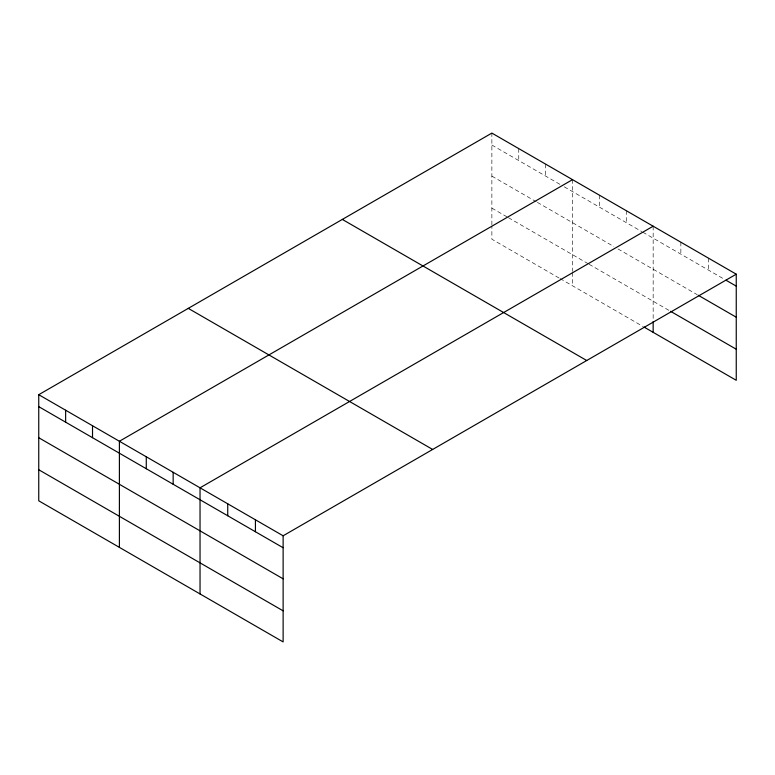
<?xml version="1.0" encoding="UTF-8"?>
<svg xmlns="http://www.w3.org/2000/svg" width="775" height="775" viewBox="0 0 775 775"><rect width="100%" height="100%" fill="white"/><g stroke="black" fill="none" stroke-linecap="round" stroke-linejoin="round"><path stroke-width="0.58" stroke-dasharray="3.88 2.91" d="M491.873 224.866L491.873 133.087M491.873 145.041L560.112 184.44M564.248 186.823L641.787 231.599M642.824 232.19L723.937 279.029M491.873 176.119L536.329 201.791M537.366 202.382L613.877 246.557M618.004 248.94L697.268 294.703M491.873 208.136L507.383 217.087M508.41 217.688L588.022 263.645M589.058 264.246L669.571 310.727M559.075 278.012L491.873 239.213L491.873 226.068M560.112 278.603L642.824 326.362M708.553 258.191L708.553 270.146M680.857 242.197L680.857 254.152M653.16 226.213L653.16 319.184M626.278 210.693L626.278 222.648M599.395 195.174L599.395 207.119M572.512 179.655L572.512 271.424M572.512 272.626L572.512 285.772M545.639 164.135L545.639 176.08M518.756 148.616L518.756 160.561"/><path stroke-width="1.16" d="M736.25 274.185L491.873 133.087L38.75 394.698L38.75 500.815L283.127 641.913L283.127 535.787L736.25 274.185L736.25 380.302L643.86 326.963M572.512 179.655L119.398 441.256L119.398 547.382M653.16 226.213L200.037 487.814L200.037 593.941M725.991 280.211L736.25 286.13M698.294 295.294L736.25 317.207M670.598 311.327L736.25 349.225M342.337 219.422L586.723 360.511M188.277 308.373L432.663 449.461M38.75 394.698L283.127 535.787M38.75 406.652L283.127 547.741M38.75 437.73L283.127 578.818M38.75 469.747L283.127 610.836M653.16 321.577L653.16 332.33M255.43 519.802L255.43 531.747M227.734 503.808L227.734 515.762M173.154 472.295L173.154 484.249M146.281 456.775L146.281 468.73M92.516 425.737L92.516 437.691M65.633 410.217L65.633 422.172"/></g></svg>
